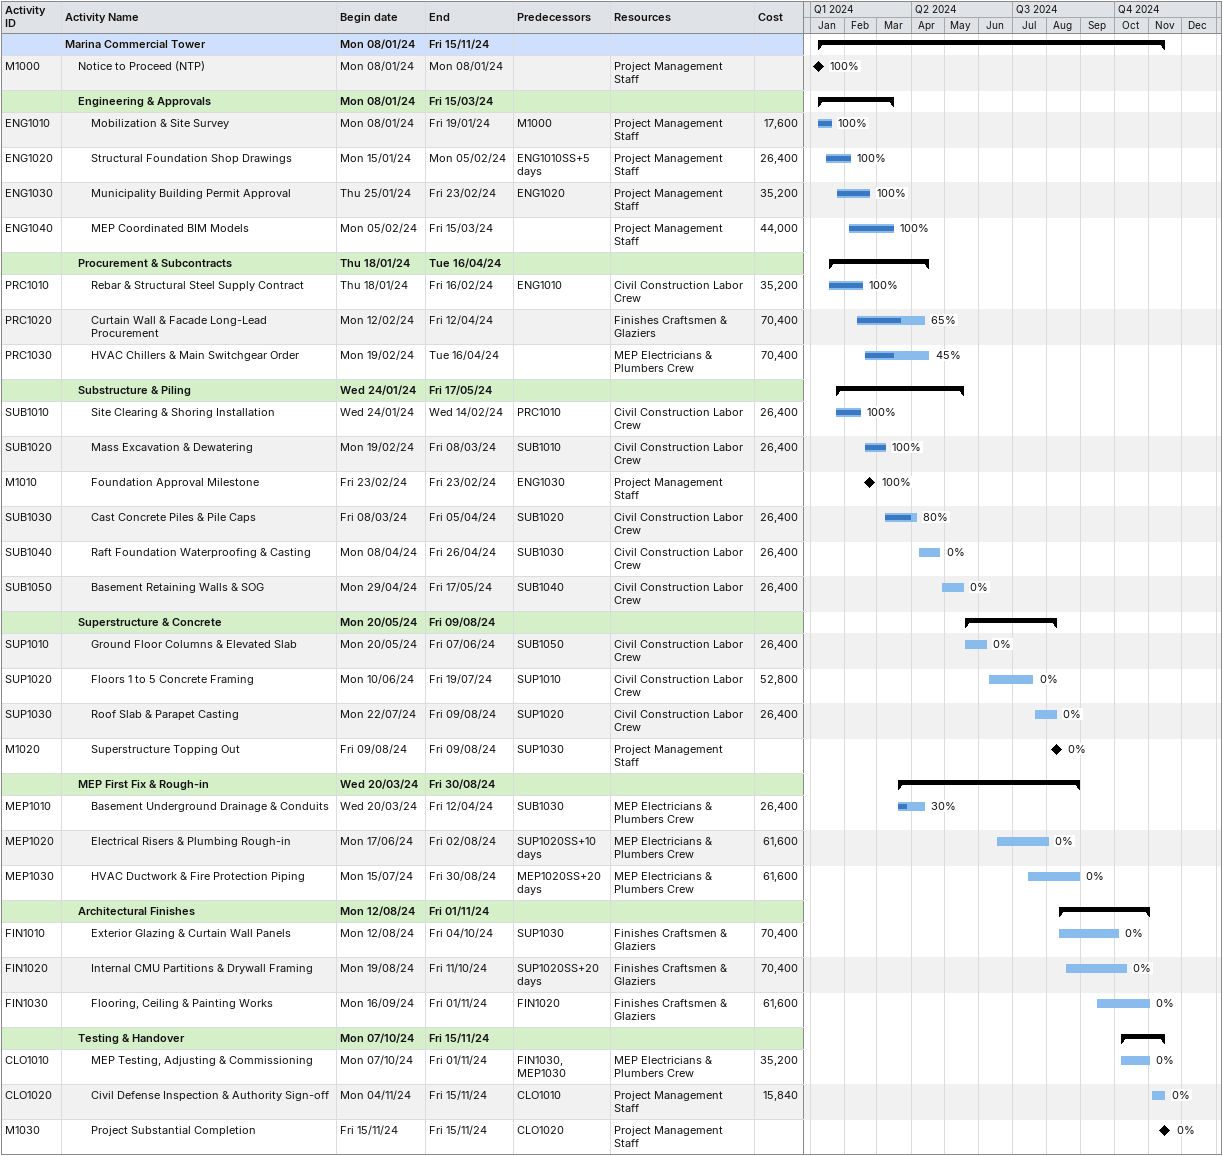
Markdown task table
| ID | Level | Task | Start | Finish | Predecessors | Resources | % complete | Cost |
|---|---|---|---|---|---|---|---|---|
|  | 1 | **Marina Commercial Tower** | 2024-01-08 | 2024-11-15 |  |  |  |  |
| M1000 | 2 | Notice to Proceed (NTP) (milestone) | 2024-01-08 | 2024-01-08 |  | Project Management Staff | 100 |  |
|  | 2 | **Engineering & Approvals** | 2024-01-08 | 2024-03-15 |  |  |  |  |
| ENG1010 | 3 | Mobilization & Site Survey | 2024-01-08 | 2024-01-19 | M1000 | Project Management Staff | 100 | 17600 |
| ENG1020 | 3 | Structural Foundation Shop Drawings | 2024-01-15 | 2024-02-05 | ENG1010SS+5d | Project Management Staff | 100 | 26400 |
| ENG1030 | 3 | Municipality Building Permit Approval | 2024-01-25 | 2024-02-23 | ENG1020 | Project Management Staff | 100 | 35200 |
| ENG1040 | 3 | MEP Coordinated BIM Models | 2024-02-05 | 2024-03-15 |  | Project Management Staff | 100 | 44000 |
|  | 2 | **Procurement & Subcontracts** | 2024-01-18 | 2024-04-16 |  |  |  |  |
| PRC1010 | 3 | Rebar & Structural Steel Supply Contract | 2024-01-18 | 2024-02-16 | ENG1010 | Civil Construction Labor Crew | 100 | 35200 |
| PRC1020 | 3 | Curtain Wall & Facade Long-Lead Procurement | 2024-02-12 | 2024-04-12 |  | Finishes Craftsmen & Glaziers | 65 | 70400 |
| PRC1030 | 3 | HVAC Chillers & Main Switchgear Order | 2024-02-19 | 2024-04-16 |  | MEP Electricians & Plumbers Crew | 45 | 70400 |
|  | 2 | **Substructure & Piling** | 2024-01-24 | 2024-05-17 |  |  |  |  |
| SUB1010 | 3 | Site Clearing & Shoring Installation | 2024-01-24 | 2024-02-14 | PRC1010 | Civil Construction Labor Crew | 100 | 26400 |
| SUB1020 | 3 | Mass Excavation & Dewatering | 2024-02-19 | 2024-03-08 | SUB1010 | Civil Construction Labor Crew | 100 | 26400 |
| M1010 | 3 | Foundation Approval Milestone (milestone) | 2024-02-23 | 2024-02-23 | ENG1030 | Project Management Staff | 100 |  |
| SUB1030 | 3 | Cast Concrete Piles & Pile Caps | 2024-03-08 | 2024-04-05 | SUB1020 | Civil Construction Labor Crew | 80 | 26400 |
| SUB1040 | 3 | Raft Foundation Waterproofing & Casting | 2024-04-08 | 2024-04-26 | SUB1030 | Civil Construction Labor Crew | 0 | 26400 |
| SUB1050 | 3 | Basement Retaining Walls & SOG | 2024-04-29 | 2024-05-17 | SUB1040 | Civil Construction Labor Crew | 0 | 26400 |
|  | 2 | **Superstructure & Concrete** | 2024-05-20 | 2024-08-09 |  |  |  |  |
| SUP1010 | 3 | Ground Floor Columns & Elevated Slab | 2024-05-20 | 2024-06-07 | SUB1050 | Civil Construction Labor Crew | 0 | 26400 |
| SUP1020 | 3 | Floors 1 to 5 Concrete Framing | 2024-06-10 | 2024-07-19 | SUP1010 | Civil Construction Labor Crew | 0 | 52800 |
| SUP1030 | 3 | Roof Slab & Parapet Casting | 2024-07-22 | 2024-08-09 | SUP1020 | Civil Construction Labor Crew | 0 | 26400 |
| M1020 | 3 | Superstructure Topping Out (milestone) | 2024-08-09 | 2024-08-09 | SUP1030 | Project Management Staff | 0 |  |
|  | 2 | **MEP First Fix & Rough-in** | 2024-03-20 | 2024-08-30 |  |  |  |  |
| MEP1010 | 3 | Basement Underground Drainage & Conduits | 2024-03-20 | 2024-04-12 | SUB1030 | MEP Electricians & Plumbers Crew | 30 | 26400 |
| MEP1020 | 3 | Electrical Risers & Plumbing Rough-in | 2024-06-17 | 2024-08-02 | SUP1020SS+10d | MEP Electricians & Plumbers Crew | 0 | 61600 |
| MEP1030 | 3 | HVAC Ductwork & Fire Protection Piping | 2024-07-15 | 2024-08-30 | MEP1020SS+20d | MEP Electricians & Plumbers Crew | 0 | 61600 |
|  | 2 | **Architectural Finishes** | 2024-08-12 | 2024-11-01 |  |  |  |  |
| FIN1010 | 3 | Exterior Glazing & Curtain Wall Panels | 2024-08-12 | 2024-10-04 | SUP1030 | Finishes Craftsmen & Glaziers | 0 | 70400 |
| FIN1020 | 3 | Internal CMU Partitions & Drywall Framing | 2024-08-19 | 2024-10-11 | SUP1020SS+20d | Finishes Craftsmen & Glaziers | 0 | 70400 |
| FIN1030 | 3 | Flooring, Ceiling & Painting Works | 2024-09-16 | 2024-11-01 | FIN1020 | Finishes Craftsmen & Glaziers | 0 | 61600 |
|  | 2 | **Testing & Handover** | 2024-10-07 | 2024-11-15 |  |  |  |  |
| CLO1010 | 3 | MEP Testing, Adjusting & Commissioning | 2024-10-07 | 2024-11-01 | FIN1030, MEP1030 | MEP Electricians & Plumbers Crew | 0 | 35200 |
| CLO1020 | 3 | Civil Defense Inspection & Authority Sign-off | 2024-11-04 | 2024-11-15 | CLO1010 | Project Management Staff | 0 | 15840 |
| M1030 | 3 | Project Substantial Completion (milestone) | 2024-11-15 | 2024-11-15 | CLO1020 | Project Management Staff | 0 |  |
